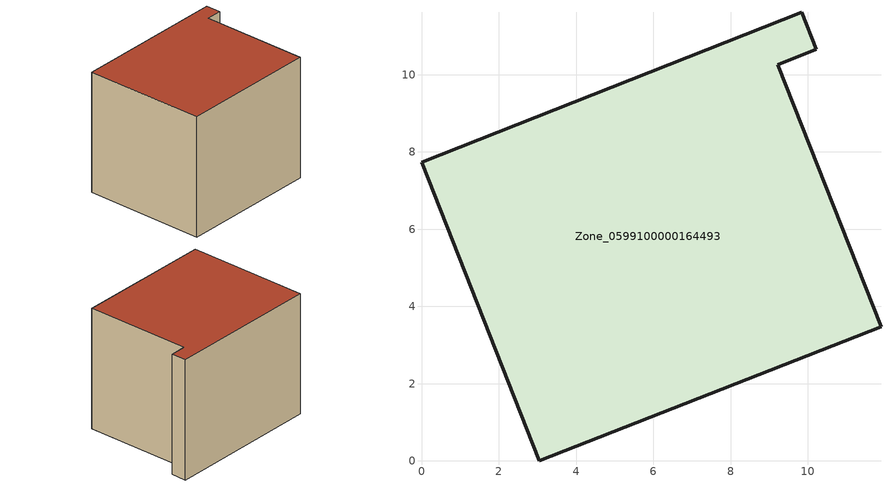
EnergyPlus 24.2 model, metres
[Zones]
Zone_0599100000164493
 floor ground (C_G): 0,7.74 9.85,11.62 10.23,10.66 9.23,10.26 11.9,3.48 3.04,0 z0
 wall outside (C_F): 3.04,0 11.9,3.48 9.23,10.26 10.23,10.66 9.85,11.62 0,7.74 3.04,0 z0:8.32
 roof outside (C_R): 9.85,11.62 0,7.74 3.04,0 11.9,3.48 9.23,10.26 10.23,10.66 z8.32
[BUILDING]
Pand.0599100000164493: North Axis=0; Terrain=City; Loads Convergence Tolerance Value=0.04; Temperature Convergence Tolerance Value=0.4; Solar Distribution=FullExterior; Maximum Number of Warmup Days=25; Minimum Number of Warmup Days=1
[Site:Location]
Rotterdam.The.Hague.AP_ZH_NLD Design_Conditions: Latitude=51.96; Longitude=4.45; Time Zone=1; Elevation=-4.5
[SITE:GROUNDTEMPERATURE:BUILDINGSURFACE]
18, 18, 18, 18, 18, 18, 18, 18, 18, 18, 18, 18
[MATERIAL] Thermal Absorptance=0.9; Solar Absorptance=0.7; Visible Absorptance=0.7
Name | Roughness | Thickness | Conductivity | Density | Specific Heat
G.TI.1946-1964 | MediumSmooth | 0.15 | 1 | 540 | 1210
F.TI.1946-1964 | Rough | 0.3 | 0.857143 | 1920 | 840
R.TI.1946-1964 | MediumRough | 0.2 | 0.277778 | 1500 | 1000
[CONSTRUCTION]
C_G: G.TI.1946-1964
C_F: F.TI.1946-1964
C_R: R.TI.1946-1964
[ZONE]
Zone_0599100000164493: Type=1; Multiplier=1; Ceiling Height=Autocalculate; Volume=Autocalculate; Floor Area=autocalculate; Part of Total Floor Area=Yes
[ZONEINFILTRATION:DESIGNFLOWRATE]
Infil_Zone_0599100000164493: Zone or ZoneList or Space or SpaceList=Zone_0599100000164493; Schedule=AlwaysOn; Design Flow Rate Calculation Method=Flow/Area; Flow Rate per Floor Area=0.003; Constant Term Coefficient=1; Temperature Term Coefficient=0; Velocity Term Coefficient=0; Velocity Squared Term Coefficient=0
[HVACTEMPLATE:ZONE:IDEALLOADSAIRSYSTEM]
Zone_0599100000164493: Maximum Heating Supply Air Temperature=50; Minimum Cooling Supply Air Temperature=13; Maximum Heating Supply Air Humidity Ratio=0.0156; Minimum Cooling Supply Air Humidity Ratio=0.0077; Heating Limit=NoLimit; Cooling Limit=NoLimit; Dehumidification Control Type=ConstantSensibleHeatRatio; Cooling Sensible Heat Ratio=0.7; Dehumidification Setpoint=60; Humidification Control Type=None; Humidification Setpoint=30; Outdoor Air Method=None; Outdoor Air Flow Rate per Person=0.00944; Outdoor Air Flow Rate per Zone Floor Area=0; Outdoor Air Flow Rate per Zone=0; Demand Controlled Ventilation Type=None; Outdoor Air Economizer Type=NoEconomizer; Heat Recovery Type=None; Sensible Heat Recovery Effectiveness=0.7; Latent Heat Recovery Effectiveness=0.65
[ZONECONTROL:THERMOSTAT]
ThermostatControl_Zone_0599100000164493: Zone or ZoneList=Zone_0599100000164493; Control Type Schedule=DualSetpointControlType; Control 1=Thermostat_Zone_0599100000164493; Temperature Difference Between Cutout And Setpoint=0
[THERMOSTATSETPOINT:DUALSETPOINT]
Thermostat_Zone_0599100000164493: Heating Setpoint Temperature Schedule=HeatingSetpoint_Zone_0599100000164493; Cooling Setpoint Temperature Schedule=CoolingSetpoint_Zone_0599100000164493
[SCHEDULE:COMPACT]
HeatingSetpoint_Zone_0599100000164493: Through: 12/31, For: AllDays, Until: 24:00, 21
CoolingSetpoint_Zone_0599100000164493: Through: 12/31, For: AllDays, Until: 24:00, 24
DualSetpointControlType: Through: 12/31, For: AllDays, Until: 24:00, 4
AlwaysOn: Through: 12/31, For: AllDays, Until: 24:00, 1
